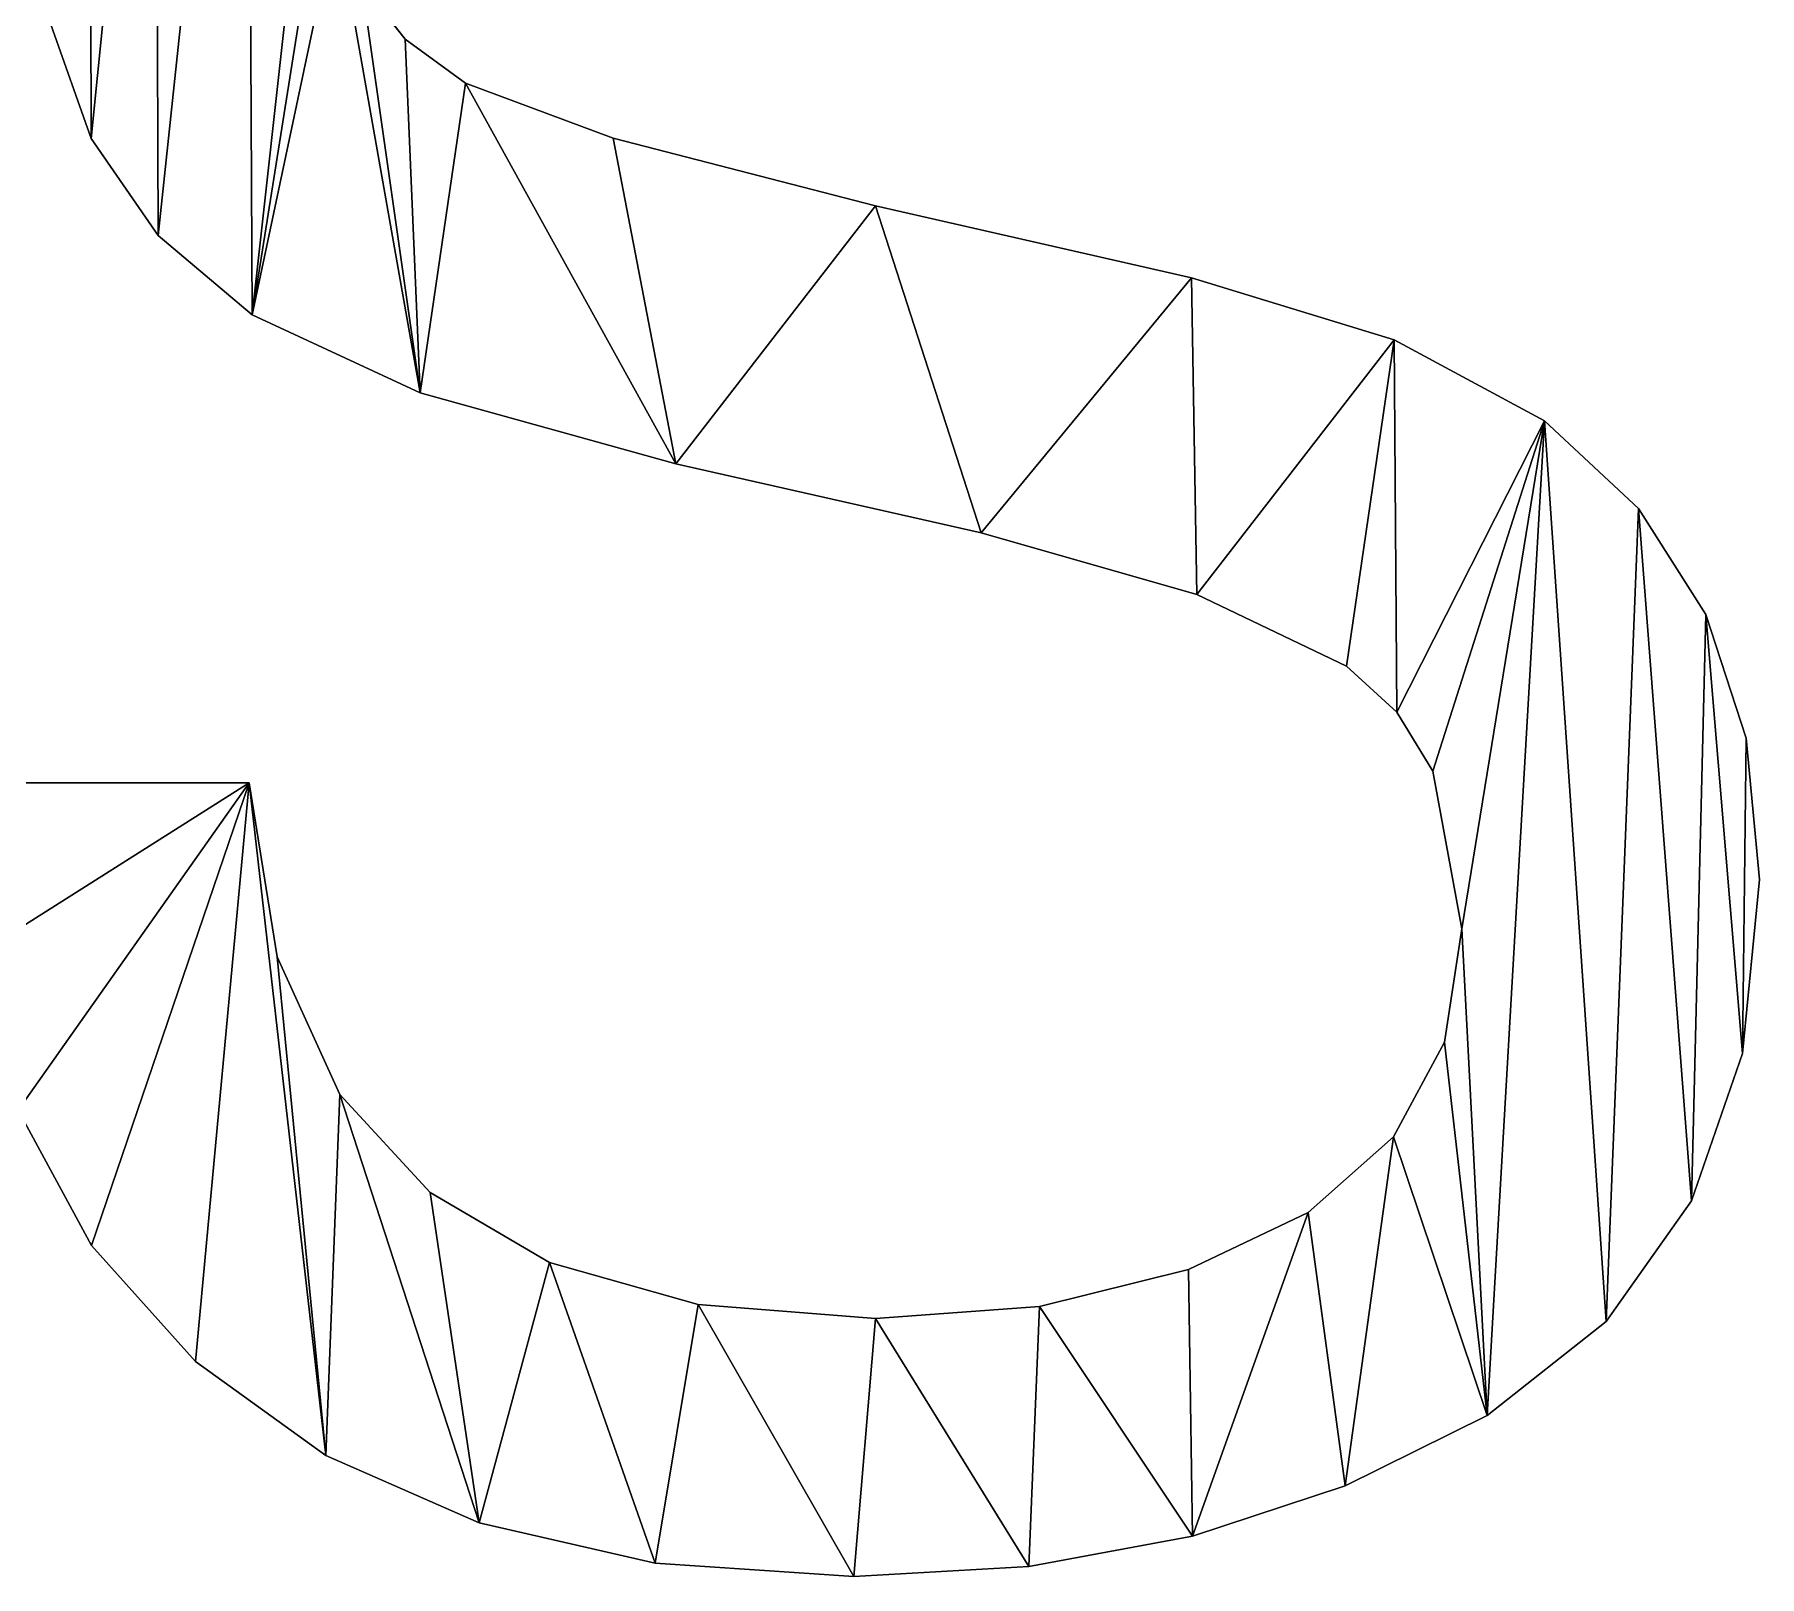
# Model space of a CAD drawing. Extents: x 202 to 328, y 88 to 138.
# Drawn here: x 223.15 to 230.39, y 103.98 to 110.46 of the extents above; entities that cross this region are included whole.
import ezdxf

# ---------------------------------------------------------------- set-up
doc = ezdxf.new("R2010")
doc.units = 0
doc.layers.get('0').update_dxf_attribs({"color": 13, "linetype": 'CONTINUOUS'})

# ---------------------------------------------------------------- blocks, each defined once
blk = doc.blocks.new('COMPONENT')
at = {"color": 18}
for p, q in [((22.533, 19.6016, 0.0508), (22.7142, 19.3705, 0.0508)), ((21.3959, 18.9525, 0.0508), (21.2268, 19.4321, 0.0508)), ((22.7142, 19.3705, 0.0508), (22.9679, 19.1861, 0.0508)), ((21.6778, 18.5463, 0.0508), (21.3959, 18.9525, 0.0508)), ((22.0724, 18.2133, 0.0508), (21.6778, 18.5463, 0.0508)), ((26.8657, 18.1086, 0.0508), (27.4971, 17.7687, 0.0508)), ((27.4971, 17.7687, 0.0508), (27.8917, 17.3995, 0.0508)), ((27.8917, 17.3995, 0.0508), (28.1735, 16.9553, 0.0508)), ((28.1735, 16.9553, 0.0508), (28.3427, 16.4363, 0.0508)), ((26.8774, 16.5458, 0.0508), (26.666, 16.7379, 0.0508)), ((27.0284, 16.2982, 0.0508), (26.8774, 16.5458, 0.0508)), ((28.3427, 16.4363, 0.0508), (28.399, 15.8424, 0.0508)), ((27.1492, 15.6362, 0.0508), (27.0284, 16.2982, 0.0508)), ((20.8547, 16.2483, 0.0508), (22.0595, 16.2483, 0.0508)), ((22.0595, 16.2483, 0.0508), (22.1771, 15.5186, 0.0508)), ((28.399, 15.8424, 0.0508), (28.3276, 15.1123, 0.0508)), ((27.0775, 15.1603, 0.0508), (27.1492, 15.6362, 0.0508)), ((22.1771, 15.5186, 0.0508), (22.4396, 14.9404, 0.0508)), ((26.8625, 14.7632, 0.0508), (27.0775, 15.1603, 0.0508)), ((28.3276, 15.1123, 0.0508), (28.1131, 14.4943, 0.0508)), ((22.4396, 14.9404, 0.0508), (22.8193, 14.5289, 0.0508)), ((21.3983, 14.307, 0.0508), (21.0899, 14.8744, 0.0508)), ((26.5041, 14.4451, 0.0508), (26.8625, 14.7632, 0.0508)), ((22.8193, 14.5289, 0.0508), (23.3206, 14.2349, 0.0508)), ((28.1131, 14.4943, 0.0508), (27.7558, 13.9881, 0.0508)), ((26.0024, 14.206, 0.0508), (26.5041, 14.4451, 0.0508)), ((21.834, 13.8194, 0.0508), (21.3983, 14.307, 0.0508)), ((23.3206, 14.2349, 0.0508), (23.9436, 14.0586, 0.0508)), ((25.3775, 14.0513, 0.0508), (26.0024, 14.206, 0.0508)), ((23.9436, 14.0586, 0.0508), (24.6881, 13.9998, 0.0508)), ((24.6881, 13.9998, 0.0508), (25.3775, 14.0513, 0.0508)), ((27.7558, 13.9881, 0.0508), (27.2555, 13.5939, 0.0508)), ((22.3812, 13.4248, 0.0508), (21.834, 13.8194, 0.0508)), ((27.2555, 13.5939, 0.0508), (26.6605, 13.2979, 0.0508)), ((23.0243, 13.1429, 0.0508), (22.3812, 13.4248, 0.0508)), ((26.6605, 13.2979, 0.0508), (26.0193, 13.0865, 0.0508)), ((23.7632, 12.9738, 0.0508), (23.0243, 13.1429, 0.0508)), ((26.0193, 13.0865, 0.0508), (25.3318, 12.9597, 0.0508)), ((24.5979, 12.9174, 0.0508), (23.7632, 12.9738, 0.0508)), ((25.3318, 12.9597, 0.0508), (24.5979, 12.9174, 0.0508))]:
    blk.add_line(p, q, dxfattribs=at)
for points in [[(22.9679, 19.1861, 0.0508), (23.588, 18.9542, 0.0508), (24.6881, 18.6707, 0.0508), (26.0153, 18.3679, 0.0508), (26.8657, 18.1086, 0.0508)], [(26.666, 16.7379, 0.0508), (26.0378, 17.0391, 0.0508), (25.1326, 17.2984, 0.0508), (23.8506, 17.5883, 0.0508), (22.7779, 17.8863, 0.0508), (22.0724, 18.2133, 0.0508)]]:
    blk.add_polyline3d(points, dxfattribs=at)
mesh = blk.add_polyface(dxfattribs=at)
corners = [(20.9087, 15.5215, 0.0508), (22.0595, 16.2483, 0.0508), (20.8547, 16.2483, 0.0508), (21.0899, 14.8744, 0.0508), (21.3983, 14.307, 0.0508), (21.834, 13.8194, 0.0508), (22.3812, 13.4248, 0.0508), (22.1771, 15.5186, 0.0508), (22.4396, 14.9404, 0.0508), (23.0243, 13.1429, 0.0508), (22.8193, 14.5289, 0.0508), (23.3206, 14.2349, 0.0508), (23.7632, 12.9738, 0.0508), (23.9436, 14.0586, 0.0508), (24.5979, 12.9174, 0.0508), (24.6881, 13.9998, 0.0508), (25.3318, 12.9597, 0.0508), (25.3775, 14.0513, 0.0508), (26.0193, 13.0865, 0.0508), (26.0024, 14.206, 0.0508), (26.5041, 14.4451, 0.0508), (26.6605, 13.2979, 0.0508), (26.8625, 14.7632, 0.0508), (27.2555, 13.5939, 0.0508), (27.0775, 15.1603, 0.0508), (27.1492, 15.6362, 0.0508), (22.0724, 18.2133, 0.0508), (22.4243, 19.8795, 0.0508), (22.3881, 20.204, 0.0508), (22.7779, 17.8863, 0.0508), (22.533, 19.6016, 0.0508), (22.7142, 19.3705, 0.0508), (22.9679, 19.1861, 0.0508), (23.8506, 17.5883, 0.0508), (23.588, 18.9542, 0.0508), (24.6881, 18.6707, 0.0508), (25.1326, 17.2984, 0.0508), (26.0153, 18.3679, 0.0508), (26.0378, 17.0391, 0.0508), (26.8657, 18.1086, 0.0508), (26.666, 16.7379, 0.0508), (26.8774, 16.5458, 0.0508), (27.4971, 17.7687, 0.0508), (27.0284, 16.2982, 0.0508), (27.7558, 13.9881, 0.0508), (27.8917, 17.3995, 0.0508), (28.1131, 14.4943, 0.0508), (28.1735, 16.9553, 0.0508), (28.3276, 15.1123, 0.0508), (28.3427, 16.4363, 0.0508), (28.399, 15.8424, 0.0508), (21.2268, 19.4321, 0.0508), (21.2256, 20.5942, 0.0508), (21.1704, 19.985, 0.0508), (21.3911, 21.1463, 0.0508), (21.3959, 18.9525, 0.0508), (21.6669, 21.6411, 0.0508), (21.6778, 18.5463, 0.0508), (22.0531, 22.0788, 0.0508), (22.5403, 22.4368, 0.0508), (22.5121, 20.7967, 0.0508), (22.8842, 21.3122, 0.0508), (23.1193, 22.6925, 0.0508), (23.1721, 21.5207, 0.0508), (23.7902, 22.8459, 0.0508), (23.5397, 21.6697, 0.0508), (24.5141, 21.7889, 0.0508), (24.5528, 22.897, 0.0508), (25.1652, 21.7426, 0.0508), (25.2689, 22.8521, 0.0508), (25.7141, 21.6037, 0.0508), (25.9291, 22.7174, 0.0508), (26.1606, 21.3722, 0.0508), (26.5333, 22.493, 0.0508), (26.5049, 21.048, 0.0508), (26.7658, 20.5535, 0.0508), (27.0815, 22.1787, 0.0508), (26.9172, 19.8819, 0.0508), (28.122, 19.8819, 0.0508), (27.5367, 21.7658, 0.0508), (27.8619, 21.2453, 0.0508), (28.057, 20.6174, 0.0508)]
mesh.append_faces([[corners[k] for k in face] for face in [(0, 1, 2), (49, 48, 50), (51, 52, 53), (80, 78, 81)]], dxfattribs={"vtx0": -1, "color": 18})
mesh.append_faces([[corners[k] for k in face] for face in [(1, 6, 7), (7, 6, 8), (8, 9, 10), (10, 9, 11), (11, 12, 13), (13, 14, 15), (15, 16, 17), (17, 18, 19), (19, 18, 20), (20, 21, 22), (22, 23, 24), (24, 23, 25), (27, 29, 30), (30, 29, 31), (31, 29, 32), (32, 33, 34), (34, 33, 35), (35, 36, 37), (37, 38, 39), (39, 41, 42), (42, 44, 45), (45, 46, 47), (47, 48, 49), (52, 51, 54), (54, 55, 56), (56, 57, 58), (58, 26, 59), (59, 61, 62), (62, 63, 64), (64, 66, 67), (67, 68, 69), (69, 70, 71), (71, 72, 73), (73, 75, 76), (76, 78, 79), (79, 78, 80)]], dxfattribs={"vtx0": -1, "vtx1": -1, "color": 18})
mesh.append_faces([[corners[k] for k in face] for face in [(42, 25, 23), (59, 26, 28)]], dxfattribs={"vtx0": -1, "vtx1": -1, "vtx2": -1, "color": 18})
mesh.append_faces([[corners[k] for k in face] for face in [(1, 0, 3), (1, 3, 4), (1, 4, 5), (1, 5, 6), (8, 6, 9), (11, 9, 12), (13, 12, 14), (15, 14, 16), (17, 16, 18), (20, 18, 21), (22, 21, 23), (26, 27, 28), (27, 26, 29), (32, 29, 33), (35, 33, 36), (37, 36, 38), (39, 38, 40), (39, 40, 41), (42, 41, 43), (42, 43, 25), (42, 23, 44), (45, 44, 46), (47, 46, 48), (54, 51, 55), (56, 55, 57), (58, 57, 26), (59, 28, 60), (59, 60, 61), (62, 61, 63), (64, 63, 65), (64, 65, 66), (67, 66, 68), (69, 68, 70), (71, 70, 72), (73, 72, 74), (73, 74, 75), (76, 75, 77), (76, 77, 78)]], dxfattribs={"vtx0": -1, "vtx2": -1, "color": 18})

msp = doc.modelspace()

# ---------------------------------------------------------------- block references
msp.add_blockref('COMPONENT', (201.9877, 91.0671))

doc.saveas('drawing.dxf')
